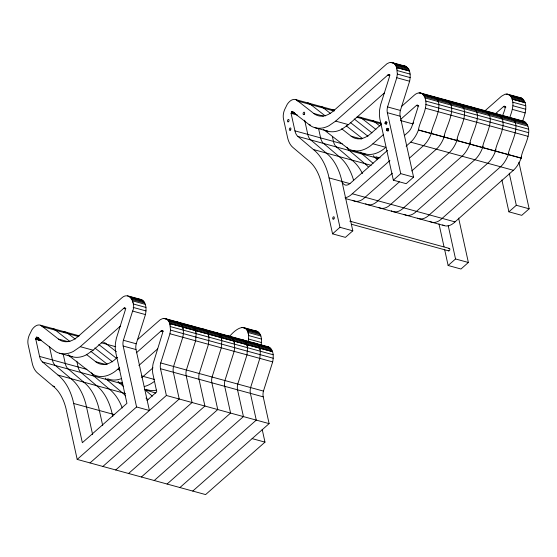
<?xml version="1.0" encoding="UTF-8"?>
<svg xmlns="http://www.w3.org/2000/svg" width="557" height="557" viewBox="0 0 557 557"><rect width="100%" height="100%" fill="white"/><g stroke="black" fill="none" stroke-linecap="round" stroke-linejoin="round"><path stroke-width="0.84" d="M385.075 123.271C386.781 118.007 387.303 126.78 385.075 123.271L386.676 123.717M386.551 129.997C388.257 124.726 388.779 133.506 386.551 129.997L388.159 130.435M76.664 335.558A13.215 7.749 -74.7 0 1 79.129 335.787L40.605 325.239A13.215 7.749 -74.7 0 0 31.916 329.786L29.201 335.328A10.458 6.134 -74.7 0 0 28.087 344.449L32.188 363.087A27.307 16.021 -74.7 0 0 37.486 372.96L53.026 386.112A64.703 37.96 -74.7 0 1 66.36 410.154L77.193 459.414L136.569 406.965L123.174 346.036A8.815 5.173 -74.7 0 1 123.382 340.264L132.615 311.071C136.284 304.206 129.704 290.476 121.684 297.967L78.196 336.379A34.52 20.247 -74.7 0 1 58.436 339.067L41.162 325.539M136.569 406.965L149.408 410.488L136.012 349.552A8.815 5.173 -74.7 0 1 136.228 343.787L145.461 314.587C146.449 309.595 146.7 302.319 141.422 299.61L127.504 295.802M90.032 462.93L166.383 395.491L160.5 368.727A8.815 5.173 -74.7 0 1 160.715 362.962L169.948 333.761L170.505 330.113L169.808 323.52L272.512 351.599M248.297 341.991L248.701 335.572L248.046 332.473L260.892 336.017L261.539 339.095L261.254 344.776M192.764 491.065L269.115 423.626L263.231 396.856A8.815 5.173 -74.7 0 1 263.447 391.091L272.679 361.897C273.668 356.905 273.926 349.622 268.641 346.92L164.837 318.493L162.54 318.646L160.172 319.76L137.593 339.575M291.673 111.992L291.791 111.797A0.794 0.466 -74.7 0 1 292.167 111.504L310.862 125.945A46.906 27.516 -74.7 0 0 328.811 125.819L335.655 121.12L387.846 75.021L389.28 74.742L389.524 76.581L380.494 105.134L379.561 110.195L379.387 114.902L379.874 118.933L393.339 180.169L400.734 173.631L387.338 112.695A8.815 5.173 -74.7 0 1 387.554 106.93L396.786 77.736L397.343 74.081L396.647 67.488L409.458 70.948M393.339 180.169L406.178 183.685L413.579 177.147L400.184 116.211A8.815 5.173 -74.7 0 1 400.392 110.446L409.625 81.252C410.613 76.26 410.871 68.977 405.593 66.269L391.675 62.461L389.371 62.614L387.011 63.728L333.566 110.815A34.52 20.247 -74.7 0 1 313.814 113.496L296.54 99.968M406.144 146.178L411.344 141.548A23.429 13.744 -74.7 0 0 418.022 131.076L418.411 130.039C419.853 119.351 431.884 103.86 422.283 93.743C419.769 92.002 416.441 93.165 414.387 95.087L401.409 106.554M509.794 117.492C511.786 111.644 514.188 105.28 512.189 99.083L525.028 102.599M522.633 121.008C525.105 114.331 528.983 102.662 521.164 97.921L507.246 94.112L504.948 94.265L501.425 96.277L484.646 111.101M418.411 130.039L521.143 158.174C521.777 148.399 535.938 129.865 524.012 121.349L420.208 92.922M431.25 133.555C431.397 125.979 447.898 100.323 431.919 96.396M444.096 137.071C444.235 129.496 460.743 103.839 444.758 99.912M456.935 140.587C457.227 131.779 472.747 110.008 458.731 103.47M469.781 144.11C469.92 136.528 486.421 110.871 470.442 106.944M482.62 147.626C482.759 140.051 499.267 114.387 483.281 110.46M502.769 115.571C502.156 115.689 507.998 104.145 503.417 106.665L495.041 114.067M495.458 151.142C495.751 142.327 511.27 120.556 497.255 114.025M508.304 154.658C508.444 147.083 524.945 121.419 508.966 117.492M431.738 132.141L430.86 134.592A23.429 13.744 -74.7 0 1 424.183 145.064L409.249 158.292M444.583 135.657L443.699 138.108A23.429 13.744 -74.7 0 1 437.022 148.58L411.707 170.978M457.422 139.173L456.545 141.624A23.429 13.744 -74.7 0 1 449.868 152.096L390.798 204.308A21.73 12.748 -74.7 0 1 378.969 207.608M470.261 142.689L469.384 145.14A23.429 13.744 -74.7 0 1 462.707 155.612L403.637 207.824A21.73 12.748 -74.7 0 1 391.299 210.845M483.107 146.206L482.223 148.656A23.429 13.744 -74.7 0 1 475.546 159.128L416.483 211.34A21.73 12.748 -74.7 0 1 404.138 214.361M495.946 149.722L495.069 152.172A23.429 13.744 -74.7 0 1 488.392 162.644L429.322 214.856A21.73 12.748 -74.7 0 1 417.492 218.163M508.785 153.238L507.907 155.688A23.429 13.744 -74.7 0 1 501.23 166.167L442.161 218.372A21.73 12.748 -74.7 0 1 429.823 221.394M521.631 156.761L520.746 159.211A23.429 13.744 -74.7 0 1 514.069 169.683L455.006 221.888A21.73 12.748 -74.7 0 1 442.662 224.91M38.767 338.127L36.358 337.465L35.711 338.914L39.728 357.121A14.921 8.752 -74.7 0 0 42.151 361.639L59.71 376.525A77.082 45.221 -74.7 0 1 73.009 400.504L82.352 442.704L126.933 403.331L115.703 352.275L115.215 348.243L115.39 343.53L116.322 338.475L125.353 309.922L125.109 308.084L123.675 308.355L80.278 346.691L73.44 351.39A46.906 27.516 -74.7 0 1 55.491 351.516L36.825 337.076A0.794 0.466 -74.7 0 0 36.421 337.368L36.302 337.563M332.042 109.987A13.215 7.749 -74.7 0 1 334.506 110.216L295.976 99.668A13.215 7.749 -74.7 0 0 287.294 104.222L284.571 109.757A10.458 6.134 -74.7 0 0 283.464 118.885L287.558 137.516A27.307 16.021 -74.7 0 0 292.857 147.396L308.397 160.541A64.703 37.96 -74.7 0 1 321.73 184.583L332.564 233.849L339.965 227.312L328.379 174.933A77.082 45.221 -74.7 0 0 315.081 150.954L297.522 136.075A14.921 8.752 -74.7 0 1 295.099 131.556L291.081 113.343L291.729 111.894L294.653 112.611M71.038 356.327A46.906 27.516 -74.7 0 0 86.279 354.906L93.123 350.207L120.326 326.179M325.72 130.484A46.906 27.516 -74.7 0 0 341.657 129.335L348.494 124.636L384.581 92.761M117.471 357.35L115.522 359.07A34.52 20.247 -74.7 0 1 95.769 361.758L86.217 354.28M381.28 124.329L370.899 133.506A34.52 20.247 -74.7 0 1 351.14 136.186L341.594 128.709M68.079 355.004L92.824 374.207A46.906 27.516 -74.7 0 0 115.466 371.129L119.553 367.662M136.395 352.79L161.008 331.046L161.892 330.559L162.644 331.067M323.45 129.44L348.195 148.635A46.906 27.516 -74.7 0 0 370.844 145.565L383.348 134.655M400.838 119.212L416.378 105.475L417.694 105.106L418.056 107.041L412.215 125.52A10.966 6.433 -74.7 0 1 408.197 132.141L404.319 135.567M138.874 365.462L157.659 348.87M412.382 123.87L413.677 122.728M387.512 150.411L350.026 183.525A10.757 6.315 -74.7 0 1 341.949 181.436L341.225 178.449A77.082 45.221 -74.7 0 0 327.92 154.47L310.367 139.591A14.921 8.752 -74.7 0 1 307.944 135.073L304.658 120.194M153.008 367.829L141.687 377.73M345.006 197.777A21.73 12.748 -74.7 0 0 352.275 193.759L389.914 160.507M392.372 173.199L365.113 197.275A21.73 12.748 -74.7 0 1 352.769 200.297M147.027 400.434L156.747 391.849L152.729 373.162A21.215 12.449 -74.7 0 1 153.078 363.805L162.686 332.613L162.595 330.942L162.895 331.707M399.376 181.874L377.952 200.792A21.73 12.748 -74.7 0 1 365.615 203.813M229.47 336.498C234.365 330.51 245.651 321.062 248.464 334.061M341.949 181.436L352.804 230.828L345.403 237.366L332.564 233.849M102.871 466.453L179.229 399.007L173.345 372.243A8.815 5.173 -74.7 0 1 173.554 366.478L182.787 337.277C184.123 332.049 183.733 322.28 176.548 321.96M115.717 469.969L192.068 402.523L186.184 375.759A8.815 5.173 -74.7 0 1 186.4 369.994L195.632 340.793L196.141 333.65L195.465 330.496M128.556 473.485L204.913 406.039L199.023 379.275A8.815 5.173 -74.7 0 1 199.239 373.51L208.471 344.317L208.979 337.166L208.304 334.012M141.394 477.001L217.752 409.555L211.869 382.791A8.815 5.173 -74.7 0 1 212.078 377.026L221.31 347.833L221.825 340.682L221.143 337.528M154.24 480.517L230.591 413.071L224.708 386.307A8.815 5.173 -74.7 0 1 224.924 380.542L234.156 351.349L234.713 347.693L234.01 341.1M167.079 484.033L243.437 416.587L237.547 389.823A8.815 5.173 -74.7 0 1 237.762 384.058L246.995 354.865L247.503 347.714L246.828 344.56M179.918 487.549L256.276 420.11L250.392 393.339A8.815 5.173 -74.7 0 1 250.601 387.575L259.834 358.381L260.349 351.23L259.666 348.083M444.59 249.362L448.134 265.494L455.535 258.963L468.374 262.479L458.62 218.114M501.899 179.946L508.91 211.82L516.311 205.282L529.15 208.798L518.915 162.247M262.194 429.44L264.979 442.133L205.603 494.581L77.193 459.414M468.374 262.479L460.98 269.017L448.134 265.494M529.15 208.798L521.749 215.336L508.91 211.82M265.264 346.781L268.641 346.92M292.167 111.504L293.052 112.173M36.79 337.076L37.674 337.737M403.386 65.935L405.593 66.269M518.957 97.586L521.164 97.921M521.812 121.008L524.012 121.349M139.215 299.269L141.422 299.61M189.387 325.476C193.063 325.232 195.368 328.922 195.911 332.132M254.786 330.921C257.814 330.691 260.098 333.337 260.892 336.017M202.226 328.999C205.902 328.748 208.207 332.438 208.75 335.648M215.072 332.515C218.741 332.264 221.045 335.955 221.589 339.164M227.91 336.031C231.587 335.78 233.891 339.471 234.434 342.68M253.595 343.063C257.264 342.82 259.569 346.503 260.112 349.712M391.675 62.461C394.816 62.997 396.507 66.206 397.064 69.068M507.246 94.112C510.386 94.648 512.078 97.858 512.635 100.72M164.837 318.493C167.977 319.029 169.669 322.231 170.226 325.1M241.884 339.596C245.024 340.132 246.716 343.335 247.273 346.196M390.541 62.419L406.589 66.805M506.111 94.07L522.16 98.45M394.655 64.048L407.494 67.564M510.226 95.7L523.065 99.216M395.449 65.023L408.295 68.539M511.027 96.674L523.865 100.19M396.124 66.199L408.97 69.716M511.702 97.851L524.541 101.367M396.647 67.515L409.492 71.031M512.224 99.167L525.063 102.683M397.294 70.586L410.14 74.102M512.865 102.237L525.711 105.753M397.343 74.081L410.182 77.597M512.913 105.733L525.759 109.249M504.141 106.206L505.749 106.645M388.41 74.61L390.018 75.049M503.981 106.262L505.589 106.7M388.25 74.701L389.858 75.139M503.827 106.352L505.429 106.791M387.846 75.021L389.454 75.46M503.417 106.665L505.826 107.327M396.786 77.736L409.625 81.252M512.356 109.388L525.195 112.904M419.08 92.873L525.014 121.879M423.188 94.509L525.919 122.637M423.988 95.484L526.72 123.619M424.664 96.66L527.395 124.796M425.186 97.969L527.918 126.105M425.833 101.047L528.558 129.182M425.875 104.542L528.607 132.677M416.789 105.162L418.391 105.6M416.378 105.475L418.787 106.136M425.318 108.19L528.05 136.326M387.554 106.93L400.392 110.446M387.338 112.695L400.184 116.211M400.448 120.514L412.981 123.946M418.446 129.927L521.178 158.056M385.451 122.06L387.052 122.498M385.291 122.324L386.892 122.763M385.166 122.631L386.774 123.069M385.096 122.951L386.697 123.396M385.11 123.57L386.711 124.009M360.184 117.249L381.051 122.965M334.172 111.045L298.058 101.158L295.976 99.668M356.64 117.2L381.524 124.016M387.115 128.57L388.723 129.008M386.927 128.778L388.535 129.217M386.767 129.05L388.375 129.489M386.649 129.349L388.25 129.795M386.572 129.677L388.18 130.115M386.586 130.289L388.187 130.728M386.669 130.54L388.278 130.979M313.814 113.496L323.443 116.135M335.655 121.12L348.494 124.636M410.683 142.16L513.415 170.296M291.791 111.797L294.2 112.451M291.374 112.667L295.391 113.767M291.081 113.343L297.501 115.104M309.086 124.726L310.688 125.165M351.14 136.186L361.577 139.041M314.983 127.699L327.829 131.215M372.981 143.81L385.827 147.327L383.682 149.081A46.906 27.516 -74.7 0 1 363.046 153.175M294.932 130.853L342.283 143.824M352.316 150.39L365.155 153.906M297.925 136.437L378.182 158.418M313.396 149.527L371.178 165.352M400.734 173.631L413.579 177.147M329.103 177.92L349.97 183.636M352.275 193.759L455.006 221.888M345.535 198.598L444.249 225.634M349.789 221.15L449.45 248.443M351.551 224.269L448.698 250.88M339.965 227.312L352.804 230.828M243.075 327.453L256.993 331.262M128.778 296.415L142.418 300.139M241.947 327.405L257.995 331.791M130.484 297.382L143.33 300.898M246.055 329.034L258.901 332.55M131.285 298.364L144.124 301.88M246.855 330.016L259.694 333.532M131.96 299.541L144.799 303.057M247.531 331.192L260.37 334.708M145.321 304.366L132.448 300.773L132.893 302.409M133.13 303.927L145.969 307.443M248.701 335.572L261.539 339.095M133.172 307.415L146.018 310.938M248.749 339.067L261.588 342.59M163.702 318.444L269.644 347.45M124.246 307.951L125.847 308.39M124.086 308.042L125.687 308.481M167.817 320.073L270.549 348.209M123.675 308.355L125.283 308.794M132.615 311.071L145.461 314.587M168.611 321.055L271.343 349.19M169.286 322.231L272.018 350.367M169.808 323.54L272.54 351.676M170.456 326.618L273.188 354.746M170.505 330.113L273.236 358.242M161.572 330.642L163.18 331.081M161.412 330.733L163.02 331.171M161.008 331.046L162.616 331.485M169.948 333.761L272.679 361.897M123.382 340.264L136.228 343.787M123.174 346.036L136.012 349.552M78.795 336.616L42.68 326.729L40.605 325.239M101.27 342.771L115.717 346.726M160.715 362.962L263.447 391.091M58.436 339.067L68.072 341.699M80.278 346.691L93.123 350.207M160.5 368.727L263.231 396.856M36.421 337.368L38.83 338.022M36.003 338.238L40.013 339.338M36.386 338.865L41.197 340.188M36.379 339.011L41.19 340.327M35.557 338.935L41.329 340.452M35.537 339.081L41.155 340.619M37.918 339.888L40.327 340.543M95.769 361.758L106.199 364.612M59.613 353.263L72.452 356.786M117.611 369.382L120.02 370.036M141.687 375.975L154.533 379.491M39.561 356.424L86.913 369.395M166.383 395.491L269.115 423.626M42.555 362.008L122.812 383.989M144.562 389.44A14.921 8.752 -74.7 0 0 144.883 389.775L155.716 392.998M58.019 375.098L125.436 393.562M252.14 438.617L264.979 442.133M53.026 386.112L54.628 386.551M73.733 403.491L114.665 414.7M379.874 125.993L375.105 122.255A13.215 7.749 -74.7 0 0 370.565 120.542M375.905 129.419L362.259 118.738A13.215 7.749 -74.7 0 0 357.719 117.026M354.196 118.961L371.93 132.851M350.221 122.387L367.954 136.277M330.559 113.531L323.735 108.19A13.215 7.749 -74.7 0 0 319.196 106.471M346.245 125.812L362.621 138.63M309.379 103.484L325.281 115.94M116.441 351.787L106.888 344.31A13.215 7.749 -74.7 0 0 103.616 342.548M98.819 344.532L116.559 358.416M94.85 347.958L112.584 361.848M75.188 339.102L68.365 333.761A13.215 7.749 -74.7 0 0 63.825 332.042M90.875 351.383L107.243 364.201M54.008 329.055L69.91 341.511M377.555 159.72L374.576 157.171A14.921 8.752 -74.7 0 1 373.392 155.675M373.093 163.292L361.73 153.655A14.921 8.752 -74.7 0 1 360.553 152.152M145.286 390.144L152.374 396.138M145.976 398.081L147.911 399.717M123.466 386.384L119.198 382.743A14.921 8.752 -74.7 0 1 118.021 381.239M310.897 104.674L308.822 103.184A13.215 7.749 -74.7 0 0 307.624 102.906M55.526 330.245L53.444 328.755A13.215 7.749 -74.7 0 0 52.247 328.477M182.619 326.98L183.065 328.616M509.237 173.123L516.311 205.282M448.176 225.474L455.535 258.963M438.986 223.879L444.026 246.814M332.355 136.402L333.622 142.105A14.921 8.752 -74.7 0 0 336.045 146.623L353.604 161.502A77.082 45.221 -74.7 0 1 362.475 173.568M318.597 128.716L320.783 138.589A14.921 8.752 -74.7 0 0 323.206 143.107L340.766 157.986A77.082 45.221 -74.7 0 1 353.646 180.454M112.806 416.545L111.532 411.052A77.082 45.221 -74.7 0 0 98.234 387.073L80.674 372.194A14.921 8.752 -74.7 0 1 78.252 367.676L76.803 361.138M102.718 425.541L98.693 407.536A77.082 45.221 -74.7 0 0 85.388 383.557L67.836 368.678A14.921 8.752 -74.7 0 1 65.413 364.16L63.226 354.287M92.629 434.544L85.848 404.02A77.082 45.221 -74.7 0 0 72.549 380.041L54.99 365.155A14.921 8.752 -74.7 0 1 52.567 360.644L49.469 346.6M448.845 248.61A1.274 0.745 -74.7 0 1 449.833 248.986A1.274 0.745 -74.7 0 1 449.304 250.706A1.274 0.745 -74.7 0 1 448.308 250.33M380.187 157.854A46.906 27.516 -74.7 0 1 375.891 156.691M347.004 147.236A14.921 8.752 -74.7 0 0 348.891 150.139L366.443 165.018A77.082 45.221 -74.7 0 1 368.198 166.745M121.245 378.649A46.906 27.516 -74.7 0 1 107.675 378.746M122.624 382.993A46.906 27.516 -74.7 0 1 120.514 382.262M91.627 372.8A14.921 8.752 -74.7 0 0 93.513 375.71L111.073 390.589A77.082 45.221 -74.7 0 1 122.268 407.982M153.99 381.684A46.906 27.516 -74.7 0 1 144.562 386.447M156.614 390.151A46.906 27.516 -74.7 0 1 146.199 389.294M105.447 378.14A14.921 8.752 -74.7 0 0 106.359 379.226L123.912 394.105A77.082 45.221 -74.7 0 1 125.666 395.825M70.342 356.055A46.906 27.516 -74.7 0 1 68.33 355.032M333.922 218.845A1.274 0.745 -74.7 0 0 333.873 216.791A1.274 0.745 -74.7 0 0 332.703 218.386A1.274 0.745 -74.7 0 0 333.922 218.845M304.303 114.255A1.274 0.745 -74.7 0 0 304.261 112.201A1.274 0.745 -74.7 0 0 303.092 113.795A1.274 0.745 -74.7 0 0 304.303 114.255M290.545 129.997A1.274 0.745 -74.7 0 0 290.496 127.943A1.274 0.745 -74.7 0 0 289.327 129.537A1.274 0.745 -74.7 0 0 290.545 129.997M288.679 121.517A1.274 0.745 -74.7 0 0 288.637 119.463A1.274 0.745 -74.7 0 0 287.461 121.064A1.274 0.745 -74.7 0 0 288.679 121.517"/></g></svg>
